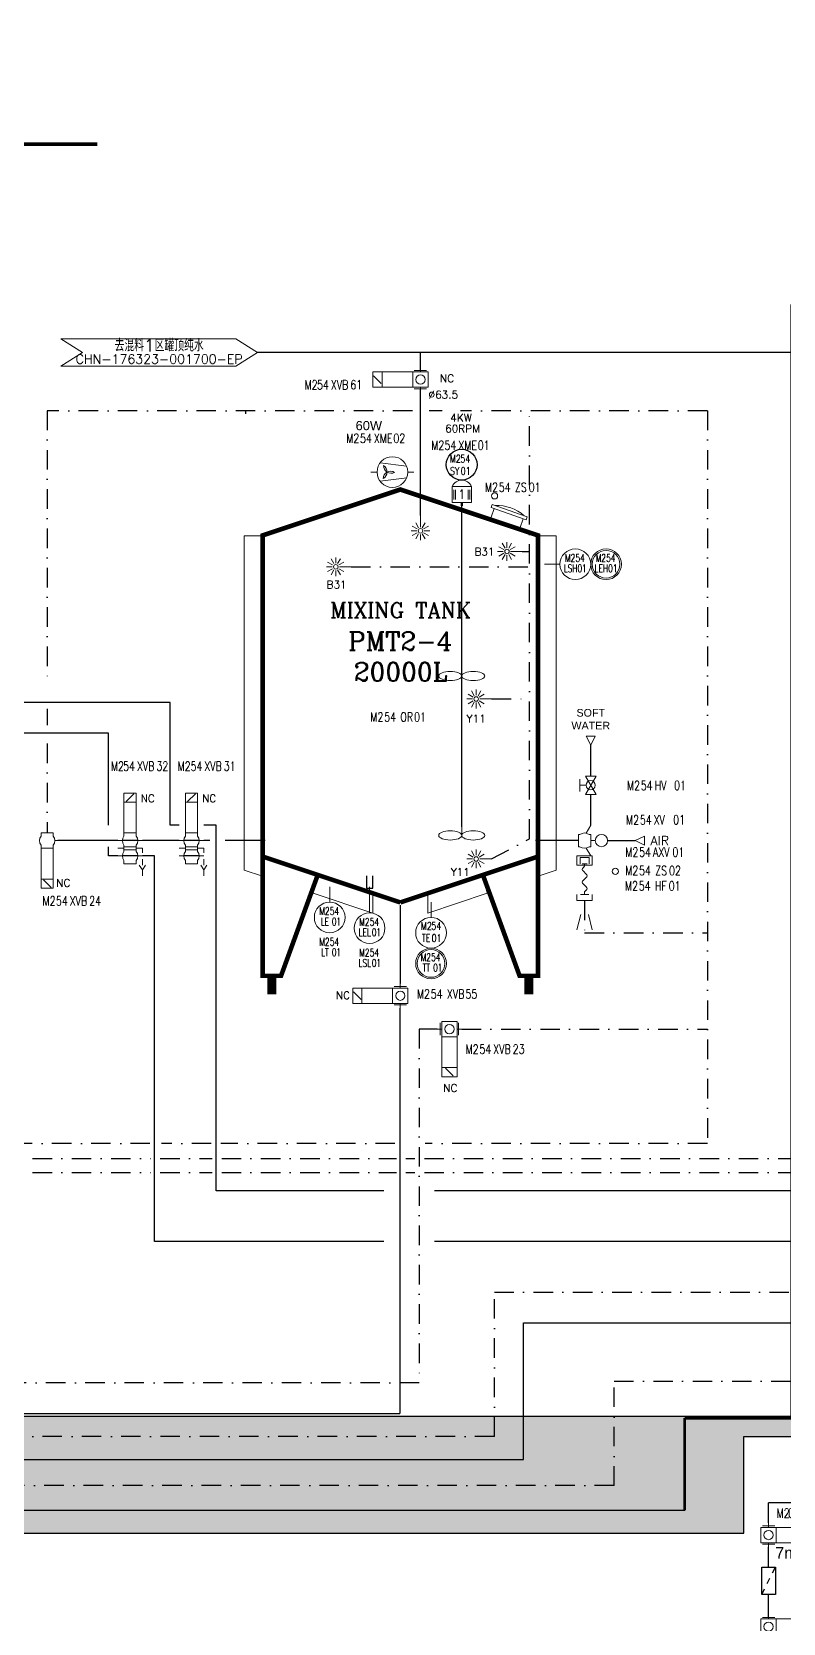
# Model space of a CAD drawing. Header units: inches. Extents: x 10149 to 11899, y 21917 to 23140.
# Drawn here: x 11070 to 11315, y 22622 to 23140 of the extents above; entities that cross this region are included whole.
import ezdxf
from ezdxf.enums import TextEntityAlignment as Align

# ---------------------------------------------------------------- set-up
doc = ezdxf.new("R2010")
doc.units = ezdxf.units.IN
doc.header["$MEASUREMENT"] = 0
for name, pattern in [('CONTINU', [0]), ('DASHDOT2', [12.7, 6.35, -3.175, 0, -3.175]), ('DASHED2', [9.525, 6.35, -3.175])]:
    doc.linetypes.add(name, pattern=pattern)
for name, color, linetype in [('1', 7, 'CONTINU'), ('14 Pipe Water Cold', 142, 'Continuous'), ('CUVERIE', 7, 'Continuous'), ('DIAMETRE', 7, 'Continuous'), ('MATERIEL-DIVERS', 7, 'Continuous'), ('REPERES', 7, 'Continuous'), ('techn-data', 7, 'Continuous'), ('TEXTE', 7, 'Continuous'), ('TEXTES', 7, 'Continuous'), ('TUYAUTERIE-AIR INSTRUMENT', 3, 'Continuous'), ('TUYAUTERIE-EAU', 5, 'Continuous'), ('TUYAUTERIE-NEP', 4, 'DASHDOT2'), ('TUYAUTERIE-PROCESS', 30, 'Continuous'), ('TXT_FR', 7, 'Continuous'), ('VANNES', 7, 'Continuous')]:
    doc.layers.add(name, color=color, linetype=linetype)
for name, color, linetype, lineweight in [('19 Pipe Process', 30, 'Continuous', 30), ('31 Equipment', 7, 'Continuous', 9), ('33 Instruments Labels', 7, 'Continuous', 9), ('43 TXT English', 7, 'Continuous', 9), ('Pipe-process', 30, 'Continuous', 70)]:
    doc.layers.add(name, color=color, linetype=linetype, lineweight=lineweight)
doc.layers.get('REPERES').off()
doc.styles.add('ROMANC', font='romanc')
doc.styles.add('ROMANS', font='ROMANS.SHX')
doc.styles.add('ROMANT', font='romant')
doc.styles.get("Standard").update_dxf_attribs({"font": 'arial.ttf'})
doc.styles.add('USER1', font='TXT.SHX', dxfattribs={"bigfont": 'gbcbig.shx'})

# ---------------------------------------------------------------- blocks, each defined once
blk = doc.blocks.new('APV-TNK-GEN-11')
at = {"layer": '31 Equipment', "color": 7}
for points, const_width in [([(-14.94, 21.58), (-21.58, 3.32), (-24.9, 3.32), (-24.9, 83), (0, 91.3), (24.9, 83), (24.9, 3.32), (21.58, 3.32), (14.94, 21.58)], 0.83), ([(-24.9, 24.9), (0, 16.6)], 0.83), ([(24.9, 24.9), (0, 16.6)], 0.83), ([(-23.24, 3.32), (-23.24, 0)], 1.66), ([(23.24, 3.32), (23.24, 0)], 1.66)]:
    blk.add_lwpolyline(points, dxfattribs=dict(at, const_width=const_width))
at = {"layer": '31 Equipment', "ltscale": 38}
blk.add_point((0, 16), dxfattribs=at)
blk = doc.blocks.new('APV-TNK-INSULAT-12')
at = {"layer": '31 Equipment', "color": 7}
for p, q in [((-24.95, 67), (-28.22, 67)), ((-28.22, 67), (-28.22, 6.51)), ((24.95, 67), (28.22, 67)), ((28.22, 67), (28.22, 6.51)), ((-28.22, 6.51), (-24.95, 5.42)), ((28.22, 6.51), (24.95, 5.42)), ((-15.74, 2.35), (-4.98, -1.24)), ((-4.98, -1.24), (-4.98, 2.26)), ((15.74, 2.35), (4.98, -1.24)), ((4.98, -1.24), (4.98, 2.26))]:
    blk.add_line(p, q, dxfattribs=at)
at = {"layer": '31 Equipment'}
for p, q in [((-24.95, 5.42), (-24.95, 67)), ((24.95, 5.42), (24.95, 67)), ((-15.74, 2.35), (-14.94, 5.58)), ((-14.94, 5.58), (-4.98, 2.26)), ((14.94, 5.58), (4.98, 2.26)), ((15.74, 2.35), (14.94, 5.58))]:
    blk.add_line(p, q, dxfattribs=at)
at = {"layer": '31 Equipment', "ltscale": 38}
blk.add_point((0, 0), dxfattribs=at)
blk = doc.blocks.new('APV-INS-M-L-LE1')
at = {"layer": '31 Equipment', "color": 7}
blk.add_line((0, -5), (0, -10), dxfattribs=at)
blk.add_circle((0, 0), 5, dxfattribs=at)
blk = doc.blocks.new('APV-INS-F-L-LS')
at = {"layer": '31 Equipment'}
for radius in [5, 4.5]:
    blk.add_circle((0, 0), radius, dxfattribs=at)
at = {"layer": '33 Instruments Labels', "style": 'ROMANS', "width": 0.8}
blk.add_attdef('LS?', text='', height=3, dxfattribs=at).set_placement((0, 0), align=Align.MIDDLE)
blk = doc.blocks.new('APV-TNK-ACC-MANHOLE-1')
at = {"layer": '31 Equipment'}
for p, q in [((-6, 3), (-6, 4)), ((-6, 4), (6, 4)), ((-6, 3), (6, 3)), ((-5, 0), (-5, 3)), ((5, 3), (5, 0)), ((6, 3), (6, 4))]:
    blk.add_line(p, q, dxfattribs=at)
blk.add_arc((0, -8), 13, 67.3801, 112.6199, dxfattribs=at)
blk = doc.blocks.new('APV-INS-POS-GEN-1')
at = {"layer": '31 Equipment', "color": 5}
blk.add_circle((0, 0), 1, dxfattribs=at)
blk = doc.blocks.new('APV-FTG-CONX-QUICK-1')
at = {"layer": '31 Equipment'}
for p, q in [((-0.5, 2.5), (2.5, 2.5)), ((-0.5, -2.5), (-0.5, 2.5)), ((0, 1.5), (2, 1.5)), ((0, 0.83), (0, -0.83)), ((2, 1.5), (2, -1.5)), ((2.5, 2.5), (2.5, -2.5)), ((2.5, -2.5), (-0.5, -2.5)), ((0, -0.83), (0, -0.83)), ((2, -1.5), (0, -1.5))]:
    blk.add_line(p, q, dxfattribs=at)
blk = doc.blocks.new('APV-FTG-CONX-HOSE-1')
at = {"layer": '31 Equipment'}
for p, q in [((-4.17, 0), (-5, 0)), ((4.17, 0), (5, 0))]:
    blk.add_line(p, q, dxfattribs=at)
for points in [[(-4.17, 0), (-3.63, 0.5), (-3.42, 0.71), (-3.13, 0.79), (-2.83, 0.71), (-2.58, 0.5), (-1.54, -0.5), (-1.33, -0.71), (-1.04, -0.79), (-0.75, -0.71), (-0.5, -0.5), (0, 0)], [(0, 0), (0.54, 0.5), (0.75, 0.71), (1.04, 0.79), (1.33, 0.71), (1.58, 0.5), (2.62, -0.5), (2.83, -0.71), (3.12, -0.79), (3.42, -0.71), (3.67, -0.5), (4.17, 0)]]:
    blk.add_lwpolyline(points, dxfattribs=at)
blk = doc.blocks.new('APV-FTG-CONX-SCREWED-1')
at = {"layer": '31 Equipment'}
for p, q in [((0, 2.5), (2, 2.5)), ((0, 1.33), (0, -1.33)), ((2, 2.5), (2, -2.5)), ((0, -1.33), (0, -1.33)), ((2, -2.5), (0, -2.5))]:
    blk.add_line(p, q, dxfattribs=at)
blk = doc.blocks.new('APV-FCE-GEN-REDCON-1')
at = {"layer": '31 Equipment', "color": 7}
for p, q in [((-2.5, 2.5), (2.5, 1.25)), ((2.5, 1.25), (2.5, 1.25)), ((2.5, -1.25), (-2.5, -2.5))]:
    blk.add_line(p, q, dxfattribs=at)
blk = doc.blocks.new('APV-VLV-DSEAT-SDE44-3')
at = {"layer": '31 Equipment', "ltscale": 38}
for p, q in [((1.25, 20.25), (-1.25, 17.75)), ((-2, 7.5), (-2, 6.5)), ((2, 7.5), (2, 6.5)), ((-2.5, 5), (-4, 5)), ((-2, 2.5), (-4, 2.5)), ((-2.5, 0), (-4, 0)), ((2, 2.5), (4, 2.5)), ((2.5, 5), (4, 5)), ((2.5, 0), (4, 0)), ((4, 2.5), (4, 1)), ((-2, -2.5), (-2, -1.5)), ((2, -2.5), (2, -1.5)), ((4, -4.5), (3, -3)), ((4, -1), (4, -3)), ((5, -3), (4, -4.5)), ((4, -4.5), (4, -6.5))]:
    blk.add_line(p, q, dxfattribs=at)
at = {"layer": '31 Equipment', "lineweight": 30}
for p, q in [((2.5, 5), (-2.5, 5)), ((2.5, 0), (-2.5, 0))]:
    blk.add_line(p, q, dxfattribs=at)
at = {"layer": '31 Equipment'}
for p, q in [((-2, 3), (-2, 3.5)), ((-2, 1.5), (-2, 2.5)), ((2, 3), (2, 3.5)), ((2, 1.5), (2, 2.5)), ((-2, -2.5), (2, -2.5))]:
    blk.add_line(p, q, dxfattribs=at)
at = {"layer": '31 Equipment', "ltscale": 38}
for points in [[(-2, 17.5), (2, 17.5), (2, 20.5), (-2, 20.5)], [(-2, 7.5), (2, 7.5), (2, 17.5), (-2, 17.5)], [(-2, 3), (2, 3), (2, 2), (-2, 2)]]:
    blk.add_lwpolyline(points, close=True, dxfattribs=at)
for centre, start, end in [((0, 5), 143.1301, 216.8699), ((0, 5), 323.1301, 36.8699), ((0, 0), 143.1301, 216.8699), ((0, 0), 323.1301, 36.8699)]:
    blk.add_arc(centre, 2.5, start, end, dxfattribs=at)
blk = doc.blocks.new('APV-VLV-SSEAT-SW41-3')
at = {"layer": '31 Equipment', "ltscale": 38}
for p, q in [((1.25, 15.25), (-1.25, 12.75)), ((-2, 2.5), (-2, 1.5)), ((2, 2.5), (2, 1.5)), ((2.5, 0), (4, 0)), ((-2, -2.5), (-2, -1.5)), ((2, -2.5), (-2, -2.5)), ((-2, -2.5), (2, -2.5)), ((0, -2.5), (0, -5)), ((2, -2.5), (2, -1.5))]:
    blk.add_line(p, q, dxfattribs=at)
for points in [[(-2, 12.5), (2, 12.5), (2, 15.5), (-2, 15.5)], [(-2, 2.5), (2, 2.5), (2, 12.5), (-2, 12.5)]]:
    blk.add_lwpolyline(points, close=True, dxfattribs=at)
for start, end in [(143.1301, 216.8699), (323.1301, 36.8699)]:
    blk.add_arc((0, 0), 2.5, start, end, dxfattribs=at)
blk = doc.blocks.new('APV-SIGN-ARW-FLOW-1')
at = {"layer": '31 Equipment'}
for p, q in [((-1.5, -1.5), (-1.5, 1.5)), ((-1.5, 1.5), (1.5, 0)), ((1.5, 0), (-1.5, -1.5))]:
    blk.add_line(p, q, dxfattribs=at)
blk = doc.blocks.new('APV-TNK-ACC-AGIT-1')
at = {"layer": '31 Equipment'}
blk.add_line((0, 0), (0, -8), dxfattribs=at)
for centre in [(-2.5, -8), (2.5, -8)]:
    blk.add_ellipse(centre, major_axis=(-2.5, 0), ratio=0.4, dxfattribs=at)
blk = doc.blocks.new('APV-TNK-ACC-MOT-1')
at = {"layer": '31 Equipment', "color": 7}
for p, q in [((3.15, 6.4), (-3.15, 6.4)), ((-3.15, 6.4), (-3.15, 1.15)), ((-2.64, 5.35), (-2.64, 2.2)), ((-2.1, 5.35), (-2.1, 2.2)), ((2.1, 5.35), (2.1, 2.2)), ((2.66, 5.35), (2.66, 2.2)), ((3.15, 1.15), (3.15, 6.4)), ((-3.15, 1.15), (3.15, 1.15))]:
    blk.add_line(p, q, dxfattribs=at)
blk.add_arc((0, 5.09), 3.41, 22.6199, 157.3801, dxfattribs=at)
at = {"layer": '31 Equipment', "ltscale": 38}
blk.add_point((0, 0), dxfattribs=at)
at = {"layer": '31 Equipment', "color": 7}
blk.add_trace([(-0.39, 0), (0.39, 0), (-0.39, 1.15), (0.39, 1.15)], dxfattribs=at)
at = {"layer": '31 Equipment', "style": 'ROMANT', "width": 0.8}
blk.add_text('1', height=3, dxfattribs=at).set_placement((0, 3.89), align=Align.MIDDLE)
blk = doc.blocks.new('INSTR-M-L-SY')
at = {"layer": 'MATERIEL-DIVERS', "color": 7}
blk.add_circle((0, 0), 5, dxfattribs=at)
blk = doc.blocks.new('APV-VLV-BFLY-SVS-3')
at = {"layer": '31 Equipment', "ltscale": 38}
for p, q in [((1.25, 15.25), (-1.25, 12.75)), ((-2.5, 0), (-4, 0)), ((2.5, 2.5), (-2.5, 2.5)), ((-2.5, 2.5), (-2.5, -2.5)), ((2.5, -2.5), (2.5, 2.5)), ((2.5, 0), (4, 0)), ((-2.5, -2.5), (2.5, -2.5))]:
    blk.add_line(p, q, dxfattribs=at)
at = {"layer": '31 Equipment'}
for p, q in [((-3, 2), (-3, -2)), ((3, -2), (3, 2))]:
    blk.add_line(p, q, dxfattribs=at)
at = {"layer": '31 Equipment', "ltscale": 38}
for points in [[(-2.5, 12.5), (2.5, 12.5), (2.5, 15.5), (-2.5, 15.5)], [(-2.5, 2.5), (2.5, 2.5), (2.5, 12.5), (-2.5, 12.5)]]:
    blk.add_lwpolyline(points, close=True, dxfattribs=at)
blk.add_circle((0, 0), 1.5, dxfattribs=at)
blk = doc.blocks.new('APV-TNK-ACC-SPRAYBALL-1')
at = {"layer": '31 Equipment'}
for p, q in [((0, -3.81), (0, 0)), ((-1.19, -5), (-3.05, -5)), ((-1.03, -4.4), (-2.65, -3.47)), ((-0.6, -3.97), (-1.53, -2.35)), ((0.6, -3.97), (1.53, -2.35)), ((1.03, -4.4), (2.65, -3.47)), ((1.19, -5), (3.05, -5)), ((-1.03, -5.6), (-2.65, -6.53)), ((-0.6, -6.03), (-1.53, -7.65)), ((0, -6.19), (0, -8.05)), ((0.6, -6.03), (1.53, -7.65)), ((1.03, -5.6), (2.65, -6.53))]:
    blk.add_line(p, q, dxfattribs=at)
blk.add_circle((0, -5), 0.738, dxfattribs=at)
blk = doc.blocks.new('REPINS2')
at = {"layer": 'TEXTES', "style": 'ROMANS', "width": 0.7}
for tag, p in [('ZONE', (-3.35, 0.8)), ('SOUSZONE', (0.05, 0.8)), ('NUM', (0.7, -2.6))]:
    blk.add_attdef(tag, p, '', height=2.5, dxfattribs=at)
blk.add_attdef('ELEMENT', text='', height=2.5, dxfattribs=at).set_placement((-1.56, -2.59), align=Align.CENTER)
blk = doc.blocks.new('REPNORM')
at = {"layer": 'TEXTES', "style": 'ROMANS', "width": 0.75}
for tag, p in [('ZONE', (-9.75, -1.25)), ('SOUSZONE', (-5.25, -1.25)), ('ELEMENT', (0, -1.25)), ('NUM', (4.5, -1.25))]:
    blk.add_attdef(tag, p, '', height=3, dxfattribs=at)
blk = doc.blocks.new('REPNORM1')
at = {"layer": 'TEXTES', "style": 'ROMANS', "width": 0.75}
for tag, p in [('ZONE', (-9.75, -1.25)), ('SOUSZONE', (-5.25, -1.25)), ('ELEMENT', (-0.75, -1.25)), ('NUM', (5.59, -1.22))]:
    blk.add_attdef(tag, p, '', height=3, dxfattribs=at)
blk = doc.blocks.new('APV-INS-M-L-LE2')
at = {"layer": '31 Equipment', "color": 7}
blk.add_line((5, 0), (13, 0), dxfattribs=at)
at = {"layer": '31 Equipment', "lineweight": 25}
blk.add_lwpolyline([(17, 1), (13, 1), (13, 0), (13, -1), (17, -1)], dxfattribs=at)
at = {"layer": '31 Equipment', "color": 7}
blk.add_circle((0, 0), 5, dxfattribs=at)
at = {"layer": '33 Instruments Labels', "style": 'ROMANS', "width": 0.8}
blk.add_attdef('LE?', text='', height=3, dxfattribs=at).set_placement((0, 0), align=Align.MIDDLE)
blk = doc.blocks.new('APV-INS-M-L-TE')
at = {"layer": '31 Equipment', "color": 7}
blk.add_line((0, -5), (0, -10), dxfattribs=at)
blk.add_circle((0, 0), 5, dxfattribs=at)
at = {"layer": '33 Instruments Labels', "style": 'ROMANS', "width": 0.8, "flags": 8}
blk.add_attdef('TE', text='', height=3, dxfattribs=at).set_placement((0, 0), align=Align.MIDDLE)
blk = doc.blocks.new('APV-INS-F-L-TT')
at = {"layer": '31 Equipment'}
for radius in [5, 4.5]:
    blk.add_circle((0, 0), radius, dxfattribs=at)
blk = doc.blocks.new('REPINS')
at = {"layer": 'TEXTES', "style": 'ROMANS', "width": 0.75}
for tag, p in [('ZONE', (-3.3, 1)), ('SOUSZONE', (0.1, 1)), ('NUM', (0.2, -3))]:
    blk.add_attdef(tag, p, '', height=2.5, dxfattribs=at)
blk.add_attdef('ELEMENT', text='', height=2.5, dxfattribs=at).set_placement((-0.2, -3), align=Align.RIGHT)
blk = doc.blocks.new('APV-PMP-GEN-FAN-1')
at = {"layer": '31 Equipment', "ltscale": 38}
for p, q in [((-5, 0), (-7, 0)), ((5, 0), (7, 0))]:
    blk.add_line(p, q, dxfattribs=at)
at = {"layer": '31 Equipment', "color": 7}
for p, q in [((4.62, 1.91), (-4.01, 2.99)), ((-3.44, 2.92), (-3.44, 2.92)), ((-4.03, -2.96), (4.65, -1.85))]:
    blk.add_line(p, q, dxfattribs=at)
blk.add_circle((0, 0), 5, dxfattribs=at)
for centre, radius, start, end in [((-4.14, 0.04), 2.42, 297.7105, 59.0333), ((-0.6, -2.14), 2.41, 57.3705, 179.0726), ((-0.42, 2.11), 2.48, 179.801, 296.7761)]:
    blk.add_arc(centre, radius, start, end, dxfattribs=at)
blk = doc.blocks.new('APV-VLV-SAMPL-PRD20-2')
at = {"layer": '31 Equipment', "ltscale": 38}
for p, q in [((-5.5, 0), (-4, 0)), ((-2.54, 2.44), (-4, 5)), ((-4, 2), (-3.5, 2)), ((-4, -2), (-4, 2)), ((-0.5, 2), (0, 2)), ((0, -2), (0, 2)), ((0, -2), (0, 2)), ((-4, -2), (-3.5, -2)), ((-2.54, -2.44), (-4, -5)), ((-0.5, -2), (0, -2))]:
    blk.add_line(p, q, dxfattribs=at)
at = {"layer": '31 Equipment'}
blk.add_circle((-7.5, 0), 2, dxfattribs=at)
at = {"layer": '31 Equipment', "ltscale": 38}
for start, end in [(53.1301, 126.8699), (233.1301, 306.8699)]:
    blk.add_arc((-2, 0), 2.5, start, end, dxfattribs=at)
blk = doc.blocks.new('APV-VLVM-BALL-KHV+MF-1')
at = {"layer": '31 Equipment', "ltscale": 38}
for p, q in [((-3, 0), (-4, 0)), ((3, 0), (4, 0))]:
    blk.add_line(p, q, dxfattribs=at)
at = {"layer": '31 Equipment'}
for p, q in [((-3, 1.734), (-3, -1.734)), ((-3, -1.734), (3, 1.734)), ((3, -1.734), (-3, 1.734)), ((-2, 3.5), (2, 3.5)), ((0, 1.5), (0, 3.5)), ((3, 1.734), (3, -1.734))]:
    blk.add_line(p, q, dxfattribs=at)
blk.add_circle((0, 0), 1.5, dxfattribs=at)
blk = doc.blocks.new('APV-SIGN-ARW-DWG-1')
at = {"layer": '31 Equipment'}
for p, q in [((-32, 4.49), (25, 4.49)), ((-32, 4.49), (-25, 0)), ((-25, 0), (-32, -4.49)), ((25, 4.49), (32, 0)), ((32, 0), (25, -4.49)), ((-32, -4.49), (25, -4.49))]:
    blk.add_line(p, q, dxfattribs=at)
at = {"layer": '31 Equipment', "style": 'ROMANS', "width": 0.8}
for tag, p in [('TEXT1', (0, 0.37)), ('TEXT2', (0, -3.63))]:
    blk.add_attdef(tag, text='', height=3, dxfattribs=at).set_placement(p, align=Align.CENTER)
blk = doc.blocks.new('PSTR')
at = {"color": 7}
for p, q in [((3, 1.5), (-3, 1.5)), ((-3, 1.5), (-3, -1.5)), ((-0.6, -0.3), (0.6, 0.3)), ((1.8, 0.9), (3, 1.5)), ((3, -1.5), (3, 1.5)), ((-3, -1.5), (-1.8, -0.9)), ((-3, -1.5), (3, -1.5))]:
    blk.add_line(p, q, dxfattribs=at)
at = {"color": 7, "extrusion": (-1, 0, 0)}
blk.add_point((-3, 0), dxfattribs=at)
at = {"color": 7, "extrusion": (1, 0, 0)}
blk.add_point((3, 0), dxfattribs=at)

msp = doc.modelspace()

# ---------------------------------------------------------------- hatches: boundary and pattern name
at = {"layer": '1'}
h = msp.add_hatch(dxfattribs=at)
h.set_pattern_fill('ANSI31', color=4)
h.paths.add_polyline_path([(10827, 22190.54), (10827, 22296.5), (10838, 22296.5), (10838, 22651), (11302.29, 22651), (11302.29, 22682.5), (11790, 22682.5), (11790, 23051), (11317.5, 23051), (11317.5, 22689), (10704, 22689), (10704, 22190.54)])

# ---------------------------------------------------------------- linework, layer by layer
at = {"layer": '1', "color": 4}
msp.add_lwpolyline([(10827, 22190.54), (10827, 22296.5), (10838, 22296.5), (10838, 22651), (11302.29, 22651), (11302.29, 22682.5), (11790, 22682.5), (11790, 23051), (11317.5, 23051), (11317.5, 22689), (10704, 22689), (10704, 22190.54), (10827, 22190.54)], dxfattribs=at)
at = {"layer": '14 Pipe Water Cold'}
for p, q in [((11252.38, 22897.55), (11252.38, 22907.58)), ((11252.38, 22881.51), (11252.38, 22891.55))]:
    msp.add_line(p, q, dxfattribs=at)
at = {"layer": '19 Pipe Process'}
for p, q in [((11115.38, 22921.51), (11025.38, 22921.51)), ((11115.38, 22881.51), (11115.38, 22921.51)), ((11095.38, 22911.51), (11045.38, 22911.51)), ((11095.38, 22881.51), (11095.38, 22911.51)), ((11118.38, 22881.51), (11115.38, 22881.51)), ((11130.38, 22881.51), (11126.38, 22881.51)), ((11130.38, 22762.5), (11130.38, 22881.51)), ((11098.38, 22876.51), (11078.88, 22876.51)), ((11095.38, 22871.51), (11095.38, 22874.47)), ((11108.38, 22876.51), (11106.38, 22876.51)), ((11118.38, 22876.51), (11108.38, 22876.51)), ((11128.38, 22876.51), (11126.38, 22876.51)), ((11146.38, 22876.51), (11133.38, 22876.51)), ((11248.38, 22876.51), (11234.38, 22876.51)), ((11098.38, 22871.51), (11095.38, 22871.51)), ((11110.38, 22871.51), (11106.38, 22871.51)), ((11110.38, 22745.96), (11110.38, 22871.51)), ((11190.38, 22855.51), (11190.38, 22830.01)), ((11190.27, 22822.01), (11190.27, 22690)), ((11184.99, 22762.5), (11130.38, 22762.5)), ((11430, 22762.5), (11201.5, 22762.5)), ((11184.99, 22745.96), (11110.38, 22745.96)), ((11430, 22745.96), (11201.5, 22745.96)), ((11230.5, 22675), (11230.5, 22719.5)), ((11230.5, 22719.5), (11440.27, 22719.5)), ((10670.38, 22690), (11190.27, 22690)), ((10740.38, 22675), (11230.5, 22675)), ((11310.3, 22654.39), (11310.3, 22660.89)), ((11339.37, 22660.89), (11310.3, 22660.89)), ((10810.38, 22658.5), (11283, 22658.5)), ((11310.3, 22640.07), (11310.3, 22646.57)), ((11310.3, 22623.57), (11310.3, 22631.07))]:
    msp.add_line(p, q, dxfattribs=at)
at = {"layer": '31 Equipment'}
msp.add_line((11180.38, 22854.51), (11180.38, 22861.51), dxfattribs=at)
at = {"layer": 'MATERIEL-DIVERS'}
msp.add_line((11210.38, 22881.01), (11210.38, 22985.51), dxfattribs=at)
msp.add_lwpolyline([(10851.7, 23139.28, 1.2, 1.2, 0), (10851.7, 23103.28, 1.2, 1.2, 0), (11091.7, 23103.28, 0, 0, 0), (11091.7, 23139.28, 0, 0, 0)], format="xyseb", close=True, dxfattribs=at)
msp.add_lwpolyline([(10851.7, 23139.28, 1.2, 1.2, 0), (10851.7, 23103.28, 1.2, 1.2, 0), (11091.7, 23103.28, 0, 0, 0), (11091.7, 23139.28, 0, 0, 0)], format="xyseb", close=True, dxfattribs=at)
at = {"layer": 'Pipe-process'}
for p, q in [((11283, 22658.5), (11283, 22688.5)), ((11283, 22688.5), (11317.5, 22688.5))]:
    msp.add_line(p, q, dxfattribs=at)
at = {"layer": 'TUYAUTERIE-AIR INSTRUMENT'}
msp.add_line((11257.88, 22876.51), (11266.88, 22876.51), dxfattribs=at)
at = {"layer": 'TUYAUTERIE-EAU'}
for p, q in [((11381.35, 23035.45), (11143.85, 23035.45)), ((11196.94, 23029.65), (11196.94, 23035.45)), ((11196.94, 22982.39), (11196.94, 23023.65))]:
    msp.add_line(p, q, dxfattribs=at)
at = {"layer": 'TUYAUTERIE-NEP'}
for p, q in [((11075.38, 23016.51), (11075.38, 22929.09)), ((11194.34, 23016.51), (11075.38, 23016.51)), ((11140.07, 23015.5), (11140.07, 23016.51)), ((11204, 23016.51), (11199.78, 23016.51)), ((11290.38, 23016.51), (11210, 23016.51)), ((11232.46, 22877.1), (11232.46, 23016.51)), ((11290.38, 23016.51), (11290.38, 22777.86)), ((11230.11, 22970.68), (11232.46, 22970.68)), ((11174.36, 22965.67), (11232.46, 22965.67)), ((11075.38, 22919.45), (11075.38, 22914.09)), ((11220.08, 22922.64), (11232.46, 22922.64)), ((11075.38, 22908.09), (11075.38, 22879.01)), ((11220.08, 22870.55), (11232.46, 22877.1)), ((11250.41, 22857.01), (11250.41, 22846.51)), ((11250.38, 22846.51), (11290.38, 22846.51)), ((11202.38, 22815.14), (11196.51, 22815.14)), ((11196.51, 22815.14), (11196.51, 22700)), ((11210.38, 22815.14), (11290.38, 22815.14)), ((11108.85, 22777.86), (11032.21, 22777.86)), ((11128.81, 22777.86), (11112.61, 22777.86)), ((11188.63, 22777.86), (11131.89, 22777.86)), ((11290.38, 22777.86), (11198.43, 22777.86)), ((11196.51, 22700), (10660.38, 22700)), ((11260, 22666.5), (11260, 22700.5)), ((11260, 22700.5), (11686.51, 22700.5)), ((11221, 22682.5), (10730.38, 22682.5)), ((11260, 22666.5), (10800.38, 22666.5))]:
    msp.add_line(p, q, dxfattribs=at)
for points in [[(11198.21, 22773), (11340.38, 22773), (11340.38, 23016.51)], [(11032.21, 22773), (11109.1, 22773)], [(11112.21, 22773), (11129.1, 22773)], [(11132.21, 22773), (11189.1, 22773)], [(11192.21, 22773), (11195.1, 22773)], [(11032.21, 22768.5), (11109.1, 22768.5)], [(11112.21, 22768.5), (11129.1, 22768.5)], [(11132.21, 22768.5), (11189.1, 22768.5)], [(11192.21, 22768.5), (11195.1, 22768.5)], [(11198.21, 22768.5), (11780.38, 22768.5)], [(11221, 22682.5), (11221, 22729.5), (11434.25, 22729.5)]]:
    msp.add_lwpolyline(points, dxfattribs=at)

# ---------------------------------------------------------------- block references
at = {"layer": '31 Equipment'}
for name, p, rotation in [('APV-SIGN-ARW-FLOW-1', (11252.38, 22909.08), 269.9999999999997), ('APV-VLVM-BALL-KHV+MF-1', (11252.38, 22894.55), 89.99999999999991)]:
    msp.add_blockref(name, p, dxfattribs=dict(at, rotation=rotation))
at = {"layer": '31 Equipment', "xscale": -1}
msp.add_blockref('APV-VLV-SAMPL-PRD20-2', (11248.38, 22876.51), dxfattribs=at)
at = {"layer": '33 Instruments Labels'}
msp.add_blockref('INSTR-M-L-SY', (11210.36, 22998.93), dxfattribs=at)
at = {"layer": '33 Instruments Labels', "xscale": -1}
for name, p in [('APV-INS-POS-GEN-1', (11221.06, 22988.78)), ('APV-TNK-ACC-SPRAYBALL-1', (11196.94, 22982.39)), ('APV-INS-F-L-LS', (11257.38, 22966.51)), ('APV-INS-POS-GEN-1', (11260.38, 22866.51))]:
    msp.add_blockref(name, p, dxfattribs=at)
at = {"layer": '33 Instruments Labels', "xscale": -1, "rotation": 270}
for name, p in [('APV-TNK-ACC-SPRAYBALL-1', (11230.11, 22970.68)), ('APV-INS-M-L-LE1', (11247.38, 22966.51)), ('APV-TNK-ACC-SPRAYBALL-1', (11174.36, 22965.67)), ('APV-TNK-ACC-SPRAYBALL-1', (11220.08, 22922.64)), ('APV-TNK-ACC-SPRAYBALL-1', (11220.08, 22870.55))]:
    msp.add_blockref(name, p, dxfattribs=at)
at = {"layer": '33 Instruments Labels', "yscale": 1.5, "zscale": 1.5}
for p, xscale in [((11210.38, 22942.12), 1.5), ((11210.38, 22890.21), -1.5)]:
    msp.add_blockref('APV-TNK-ACC-AGIT-1', p, dxfattribs=dict(at, xscale=xscale))
at = {"layer": '33 Instruments Labels', "rotation": 90}
msp.add_blockref('APV-INS-M-L-LE2', (11180.38, 22848.01), dxfattribs=at)
at = {"layer": 'CUVERIE'}
msp.add_blockref('APV-TNK-ACC-MOT-1', (11210.41, 22985.43), dxfattribs=at)
at = {"layer": 'CUVERIE', "xscale": -1.8, "yscale": 1.8, "zscale": 1.8}
for name, p in [('APV-TNK-GEN-11', (11190.38, 22826.51)), ('APV-TNK-INSULAT-12', (11190.38, 22855.15))]:
    msp.add_blockref(name, p, dxfattribs=at)
at = {"layer": 'CUVERIE', "xscale": -1, "rotation": 340.6180997303045}
msp.add_blockref('APV-TNK-ACC-MANHOLE-1', (11224.66, 22980.17), dxfattribs=at)
at = {"layer": 'MATERIEL-DIVERS'}
ref = msp.add_blockref('APV-SIGN-ARW-DWG-1', (11111.85, 23035.45), dxfattribs=at)
ref.add_attrib('TEXT1', '去混料1区罐顶纯水', dxfattribs={"layer": '31 Equipment', "height": 4, "style": 'USER1'}).set_placement((11111.85, 23035.82), align=Align.CENTER)
ref.add_attrib('TEXT2', 'CHN-176323-001700-EP', dxfattribs={"layer": '31 Equipment', "height": 3, "style": 'USER1'}).set_placement((11111.85, 23031.82), align=Align.CENTER)
msp.add_blockref('APV-PMP-GEN-FAN-1', (11187.8, 22996.53), dxfattribs=at)
at = {"layer": 'MATERIEL-DIVERS', "xscale": -1}
for name, p, rotation in [('APV-FTG-CONX-QUICK-1', (11250.41, 22869.01), 270), ('APV-FTG-CONX-HOSE-1', (11250.41, 22864.01), 270), ('APV-FTG-CONX-SCREWED-1', (11250.41, 22859.01), 90), ('APV-FCE-GEN-REDCON-1', (11250.41, 22850.01), 270)]:
    msp.add_blockref(name, p, dxfattribs=dict(at, rotation=rotation))
at = {"layer": 'MATERIEL-DIVERS', "linetype": 'DASHED2', "xscale": -1.469999999999999, "yscale": 1.469999999999999, "zscale": 1.469999999999999, "rotation": 270}
msp.add_blockref('PSTR', (11310.3, 22635.48), dxfattribs=at)
at = {"layer": 'REPERES'}
ref = msp.add_blockref('REPNORM1', (11168.51, 23024.69), dxfattribs=at)
ref.add_attrib('ZONE', 'M2  ', (11159.18, 23023.44), dxfattribs={"layer": 'TEXTES', "height": 3, "style": 'ROMANS', "width": 0.75})
ref.add_attrib('SOUSZONE', '54', (11163.26, 23023.44), dxfattribs={"layer": 'TEXTES', "height": 3, "style": 'ROMANS', "width": 0.75})
ref.add_attrib('ELEMENT', 'XVB', (11167.76, 23023.44), dxfattribs={"layer": 'TEXTES', "height": 3, "style": 'ROMANS', "width": 0.75})
ref.add_attrib('NUM', '61', (11174.09, 23023.47), dxfattribs={"layer": 'TEXTES', "height": 3, "style": 'ROMANS', "width": 0.75})
for name, p, values in [('REPNORM1', (11182.52, 23007.25), {'ZONE': 'M2 ', 'SOUSZONE': '54', 'ELEMENT': 'XME', 'NUM': '02'}), ('REPINS', (11209.84, 22998.61), {'ZONE': 'M2  ', 'SOUSZONE': '54', 'ELEMENT': 'SY', 'NUM': '01'}), ('REPNORM', (11227.71, 22991.32), {'ZONE': 'M2  ', 'SOUSZONE': '54', 'ELEMENT': 'ZS', 'NUM': '01'}), ('REPINS2', (11247.38, 22966.51), {'ZONE': 'M2  ', 'SOUSZONE': '54', 'NUM': '01', 'ELEMENT': 'LSH'}), ('REPINS2', (11257.38, 22966.51), {'ZONE': 'M2  ', 'SOUSZONE': '54', 'NUM': '01', 'ELEMENT': 'LEH'}), ('REPNORM', (11190.38, 22916.51), {'ZONE': 'M2  ', 'SOUSZONE': '54', 'ELEMENT': 'OR', 'NUM': '01'}), ('REPNORM1', (11273.96, 22894.21), {'ZONE': 'M2  ', 'SOUSZONE': '54', 'ELEMENT': 'HV', 'NUM': '01'}), ('REPNORM1', (11273.64, 22883.01), {'ZONE': 'M2  ', 'SOUSZONE': '54', 'ELEMENT': 'XV', 'NUM': '01'}), ('REPNORM1', (11273.41, 22872.51), {'ZONE': 'M2  ', 'SOUSZONE': '54', 'ELEMENT': 'AXV', 'NUM': '01'}), ('REPNORM', (11273.38, 22866.51), {'ZONE': 'M2  ', 'SOUSZONE': '54', 'ELEMENT': 'ZS', 'NUM': '02'}), ('REPNORM', (11273.3, 22861.51), {'ZONE': 'M2  ', 'SOUSZONE': '54', 'ELEMENT': 'HF', 'NUM': '01'}), ('REPINS2', (11167.38, 22851.51), {'ZONE': 'M2', 'SOUSZONE': '54', 'NUM': '01', 'ELEMENT': 'LE'}), ('REPINS2', (11180.38, 22848.01), {'ZONE': 'M2', 'SOUSZONE': '54', 'NUM': '01', 'ELEMENT': 'LEL'}), ('REPINS', (11200.38, 22846.51), {'ZONE': 'M2', 'SOUSZONE': '54', 'ELEMENT': 'TE', 'NUM': '01'}), ('REPINS2', (11167.38, 22841.51), {'ZONE': 'M2', 'SOUSZONE': '54', 'NUM': '01', 'ELEMENT': 'LT'}), ('REPINS2', (11180.38, 22838.01), {'ZONE': 'M2', 'SOUSZONE': '54', 'NUM': '01', 'ELEMENT': 'LSL'}), ('REPINS2', (11200.38, 22836.51), {'ZONE': 'M2', 'SOUSZONE': '54', 'NUM': '01', 'ELEMENT': 'TT'}), ('REPNORM', (11205.56, 22826.34), {'ZONE': 'M2', 'SOUSZONE': '54', 'ELEMENT': 'XVB', 'NUM': ' 55'}), ('REPNORM1', (11221.4, 22808.35), {'ZONE': 'M2  ', 'SOUSZONE': '54', 'ELEMENT': 'XVB', 'NUM': '23'})]:
    msp.add_blockref(name, p, dxfattribs=at).add_auto_attribs(values)
ref = msp.add_blockref('REPNORM1', (11210.02, 23005), dxfattribs=at)
ref.add_attrib('ZONE', 'M2  ', (11200.47, 23003.75), dxfattribs={"layer": 'TEXTES', "height": 3, "style": 'ROMANS', "width": 0.75})
ref.add_attrib('SOUSZONE', '54', (11204.77, 23003.75), dxfattribs={"layer": 'TEXTES', "height": 3, "style": 'ROMANS', "width": 0.75})
ref.add_attrib('ELEMENT', 'XME', (11209.27, 23003.75), dxfattribs={"layer": 'TEXTES', "height": 3, "style": 'ROMANS', "width": 0.75})
ref.add_attrib('NUM', '01', (11215.61, 23003.78), dxfattribs={"layer": 'TEXTES', "height": 3, "style": 'ROMANS', "width": 0.75})
ref = msp.add_blockref('REPNORM1', (11105.38, 22900.51), dxfattribs=at)
ref.add_attrib('ZONE', 'M2  ', (11096.11, 22899.26), dxfattribs={"layer": 'TEXTES', "height": 3, "style": 'ROMANS', "width": 0.75})
ref.add_attrib('SOUSZONE', '54', (11100.13, 22899.26), dxfattribs={"layer": 'TEXTES', "height": 3, "style": 'ROMANS', "width": 0.75})
ref.add_attrib('ELEMENT', 'XVB', (11104.63, 22899.26), dxfattribs={"layer": 'TEXTES', "height": 3, "style": 'ROMANS', "width": 0.75})
ref.add_attrib('NUM', '32', (11110.97, 22899.29), dxfattribs={"layer": 'TEXTES', "height": 3, "style": 'ROMANS', "width": 0.75})
ref = msp.add_blockref('REPNORM1', (11127.32, 22900.51), dxfattribs=dict(at, rotation=7.601981207739284e-05))
ref.add_attrib('ZONE', 'M2  ', (11117.86, 22899.26), dxfattribs={"layer": 'TEXTES', "height": 3, "rotation": 0.0001, "style": 'ROMANS', "width": 0.75})
ref.add_attrib('SOUSZONE', '54', (11122.07, 22899.26), dxfattribs={"layer": 'TEXTES', "height": 3, "rotation": 0.0001, "style": 'ROMANS', "width": 0.75})
ref.add_attrib('ELEMENT', 'XVB', (11126.57, 22899.26), dxfattribs={"layer": 'TEXTES', "height": 3, "rotation": 0.0001, "style": 'ROMANS', "width": 0.75})
ref.add_attrib('NUM', '31', (11132.9, 22899.29), dxfattribs={"layer": 'TEXTES', "height": 3, "rotation": 0.0001, "style": 'ROMANS', "width": 0.75})
ref = msp.add_blockref('REPNORM1', (11083.48, 22856.64), dxfattribs=at)
ref.add_attrib('ZONE', 'M2', (11073.85, 22855.39), dxfattribs={"layer": 'TEXTES', "height": 3, "style": 'ROMANS', "width": 0.75})
ref.add_attrib('SOUSZONE', '54', (11078.23, 22855.39), dxfattribs={"layer": 'TEXTES', "height": 3, "style": 'ROMANS', "width": 0.75})
ref.add_attrib('ELEMENT', 'XVB', (11082.73, 22855.39), dxfattribs={"layer": 'TEXTES', "height": 3, "style": 'ROMANS', "width": 0.75})
ref.add_attrib('NUM', '24', (11089.07, 22855.42), dxfattribs={"layer": 'TEXTES', "height": 3, "style": 'ROMANS', "width": 0.75})
at = {"layer": 'REPERES', "rotation": 180}
for name, p in [('APV-INS-M-L-LE1', (11167.38, 22851.51)), ('APV-INS-M-L-TE', (11200.38, 22846.51))]:
    msp.add_blockref(name, p, dxfattribs=at)
at = {"layer": 'REPERES'}
msp.add_blockref('APV-INS-F-L-TT', (11200.38, 22836.51), dxfattribs=at)
ref = msp.add_blockref('REPNORM1', (11321.92, 22657.27), dxfattribs=at)
ref.add_attrib('ZONE', 'M2  ', (11312.92, 22656.02), dxfattribs={"layer": 'TEXTES', "height": 3, "style": 'ROMANS', "width": 0.75})
ref.add_attrib('SOUSZONE', '01', (11316.67, 22656.02), dxfattribs={"layer": 'TEXTES', "height": 3, "style": 'ROMANS', "width": 0.75})
ref.add_attrib('ELEMENT', 'XVB', (11321.18, 22656.02), dxfattribs={"layer": 'TEXTES', "height": 3, "style": 'ROMANS', "width": 0.75})
ref.add_attrib('NUM', '03', (11327.51, 22656.05), dxfattribs={"layer": 'TEXTES', "height": 3, "style": 'ROMANS', "width": 0.75})
at = {"layer": 'TUYAUTERIE-PROCESS'}
for p in [(11102.38, 22871.51), (11122.38, 22871.51)]:
    msp.add_blockref('APV-VLV-DSEAT-SDE44-3', p, dxfattribs=at)
at = {"layer": 'TUYAUTERIE-PROCESS', "xscale": -1, "rotation": 180}
msp.add_blockref('APV-VLV-SSEAT-SW41-3', (11075.38, 22876.51), dxfattribs=at)
at = {"layer": 'VANNES'}
for name, p, rotation in [('APV-VLV-BFLY-SVS-3', (11196.94, 23026.65), 90), ('APV-SIGN-ARW-FLOW-1', (11268.38, 22876.51), 180), ('APV-VLV-BFLY-SVS-3', (11190.38, 22826.01), 90), ('APV-VLV-BFLY-SVS-3', (11310.3, 22650.39), 270)]:
    msp.add_blockref(name, p, dxfattribs=dict(at, rotation=rotation))
at = {"layer": 'VANNES', "xscale": -1}
for p, rotation in [((11206.38, 22815.14), 180), ((11310.3, 22620.57), 270)]:
    msp.add_blockref('APV-VLV-BFLY-SVS-3', p, dxfattribs=dict(at, rotation=rotation))

# ---------------------------------------------------------------- texts
at = {"layer": '31 Equipment', "insert": (11252.4, 22916.06), "char_height": 2.5, "attachment_point": 5}
msp.add_mtext_dynamic_manual_height_columns('SOFT WATER', width=13.7649, gutter_width=1, heights=[0], dxfattribs=at)
at = {"layer": '43 TXT English', "color": 1}
msp.add_text('7mesh', height=3.75, dxfattribs=at).set_placement((11312.5, 22646.5), align=Align.TOP_LEFT)
at = {"layer": 'DIAMETRE'}
msp.add_text('60W', height=3, dxfattribs=at).set_placement((11175.82, 23010.16))
at = {"layer": 'techn-data', "style": 'ROMANS'}
for s, p in [('NC', (11205.6, 23027.03)), ('%%C63.5', (11204.38, 23021.75)), ('4KW', (11210.14, 23014.19)), ('60RPM', (11210.65, 23010.69)), ('B31', (11217.79, 22970.6)), ('B31', (11169.61, 22959.9)), ('Y11', (11215.07, 22916.25)), ('NC', (11108.14, 22890.25)), ('NC', (11128.14, 22890.25)), ('Y11', (11209.92, 22866.28)), ('NC', (11080.64, 22862.75)), ('NC', (11171.68, 22826.15)), ('NC', (11206.65, 22795.94))]:
    msp.add_text(s, height=2.5, dxfattribs=at).set_placement(p, align=Align.MIDDLE_CENTER)
at = {"layer": 'TEXTE', "style": 'ROMANS'}
msp.add_text('AIR', height=3, dxfattribs=at).set_placement((11274.88, 22876.51), align=Align.MIDDLE)
at = {"layer": 'TXT_FR', "width": 112.5, "attachment_point": 5, "style": 'ROMANC'}
for s, insert, char_height in [('MIXING TANK', (11190.38, 22951.51), 5), ('PMT2-4', (11190.38, 22941.51), 6), ('20000L', (11190.38, 22931.51), 6)]:
    msp.add_mtext(s, dxfattribs=dict(at, insert=insert, char_height=char_height))

doc.saveas('drawing.dxf')
